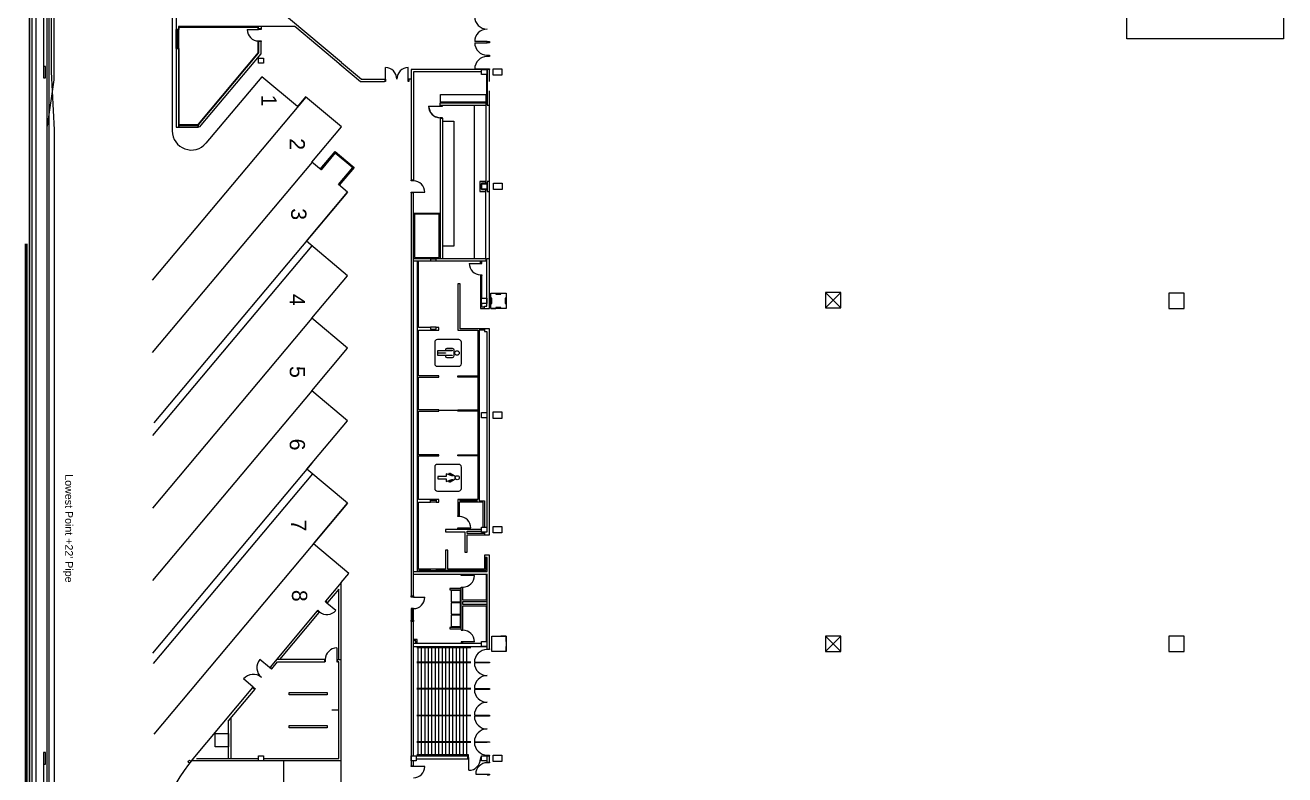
# Model space of a CAD drawing. Header units: inches. Extents: x 938 to 12482, y -17198 to -3672.
# Drawn here: x 938 to 4901, y -8288 to -5929 of the extents above; entities that cross this region are included whole.
import ezdxf

# ---------------------------------------------------------------- set-up
doc = ezdxf.new("R2010")
doc.units = ezdxf.units.IN
doc.header["$MEASUREMENT"] = 0
for name, color, linetype, true_color in [('Building', 7, 'Continuous', 0xffffff), ('Columns', 7, 'Continuous', 0xffffff), ('Symbols', 7, 'Continuous', 0xffffff)]:
    doc.layers.add(name, color=color, linetype=linetype, true_color=true_color)
doc.styles.add('Arial', font='Arial.ttf')

msp = doc.modelspace()

# ---------------------------------------------------------------- linework, layer by layer
at = {"layer": 'Building', "color": 18, "lineweight": 5, "true_color": 0x000000, "transparency": 33554687}
for points in [[(950.8, -4840.3), (950.8, -16338.8)], [(951.3, -4840.3), (951.3, -9316.3), (977.5, -9316.3)], [(959.3, -4840.3), (959.3, -9308.3), (979.7, -9308.3)], [(971, -4840.3), (971, -16338.8)], [(1006.3, -4840.3), (1006.3, -16338.8)], [(1028.3, -4840.3), (1028.3, -6100.3), (1007.3, -6246)], [(1012.3, -4840.3), (1012.3, -16338.8)], [(1029.8, -8954), (1029.8, -6257.5), (1020.8, -6075.8), (1020.8, -4853.6)], [(1400.8, -4840.3), (1400.8, -6261.5)], [(1412.6, -4855), (1412.6, -5942.4)], [(1933.6, -6046.3), (1715.3, -5863.1), (1420.4, -5863.1), (1420.4, -5432.7)], [(4919.8, -5700.3), (4919.8, -5724.3), (4896.8, -5724.3), (4896.8, -5971.9), (4403.8, -5971.9), (4403.8, -5724.3), (4386.8, -5724.3), (4386.8, -5574.6), (3464.6, -5574.6), (3464.6, -5571.4)], [(995.5, -5734.5), (1001.5, -5734.5), (1001.5, -5698.5), (995.5, -5698.5), (995.5, -6094.5), (1001.5, -6094.5), (1001.5, -6058.5), (995.5, -6058.5)], [(1422.8, -5942.5), (1420.4, -5942.4), (1412.4, -5942.4), (1412.4, -6002.4), (1420.4, -6002.4), (1422.6, -6002.5)], [(1416.4, -5942.4), (1416.4, -6002.4)], [(1930.8, -6053.9), (1785.9, -5932.3), (1420.4, -5932.3), (1420.4, -6249.8)], [(1422.6, -5942.5), (1422.6, -5934.3), (1669.9, -5934.3), (1669.9, -5941.1), (1672.4, -5940.3), (1672.4, -5932.3)], [(1636.4, -5942.3), (1672.4, -5942.3)], [(1680, -5932.5), (1680, -5940.3), (1672.4, -5940.3)], [(1680, -5940.3), (1680, -5942.3), (1672.4, -5942.3), (1672.4, -5940.3)], [(1412.4, -5944.4), (1420.4, -5944.4)], [(1680, -6019.1), (1680, -5980.3), (1669.9, -5980.3), (1669.9, -6016.3)], [(1672.4, -5980.3), (1672.4, -5978.3), (1680, -5978.3), (1680, -5980.3)], [(1672.4, -5980.3), (1672.4, -6016.3)], [(2391.1, -5979.9), (2352.1, -5979.9)], [(2391.1, -5981.9), (2391.1, -5979.9), (2398.7, -5979.9), (2398.7, -5981.9)], [(2391.2, -5982), (2398.8, -5982)], [(2398.8, -5982), (2398.8, -5984), (2391.2, -5984), (2391.2, -5982)], [(1420.4, -6000.4), (1412.4, -6000.4)], [(1412.6, -6002.4), (1412.6, -6249.8), (1483, -6249.8), (1483, -6241.8), (1420.4, -6241.8)], [(1422.6, -6241.8), (1422.6, -6002.4)], [(1670.5, -6014.8), (1481.7, -6239.8), (1482.1, -6241.9)], [(1483, -6241.8), (1672.2, -6016.3)], [(1486.3, -6249.8), (1679.9, -6019.1)], [(2352.2, -5984), (2391.2, -5984)], [(2391.2, -6023), (2398.8, -6023), (2398.8, -6027), (2391.2, -6027), (2391.2, -6023)], [(1927.8, -6051.3), (1992.8, -6105.9), (2068.7, -6105.9)], [(1932.7, -6045.5), (1995.5, -6098.2), (2069.1, -6098.2), (2069.1, -6105.8)], [(2071.1, -6098.2), (2071.1, -6062.2)], [(2145.1, -6105.8), (2143.1, -6105.8), (2143.1, -6062.2)], [(1868.6, -6383.6), (1840, -6359.6), (1933.1, -6248.6), (1820.3, -6153.9), (1794.5, -6184.5), (1682.6, -6090.6), (1506.8, -6300.1)], [(2069.1, -6098.2), (2071.1, -6098.2), (2071.1, -6105.8), (2069.1, -6105.8)], [(2151.8, -6098.2), (2145.1, -6098.2), (2145.1, -6105.8)], [(2398.8, -6068.3), (2151.8, -6068.3), (2151.8, -6418.7)], [(2373.8, -6075.9), (2159.4, -6075.9), (2159.4, -6418.7)], [(2352.2, -6066), (2391.2, -6066)], [(2388.9, -6084.3), (2388.9, -6172.7)], [(2391.2, -6068), (2391.2, -6066), (2398.8, -6066), (2398.8, -6068)], [(2398.8, -6105.7), (2398.8, -6068), (2391.2, -6068), (2391.2, -6179.9), (2398.8, -6179.9)], [(2370.8, -6714.4), (2370.8, -6716.3), (2370.8, -6820.7), (2398.8, -6820.7), (2398.8, -6135.2)], [(1338.6, -6730.9), (1821.7, -6155.1)], [(2207.2, -6183.7), (2250.5, -6183.7), (2250.5, -6181.7), (2243.2, -6181.7)], [(2243.2, -6183.7), (2243.2, -6172.7), (2391.2, -6172.7)], [(2244.2, -6171), (2244.2, -6147.1), (2387.6, -6147.1), (2387.6, -6171), (2244.2, -6171)], [(2250.4, -6181.7), (2250.4, -6179.9), (2387.2, -6179.9)], [(2350.8, -6179.9), (2350.8, -6663.1)], [(2386.8, -6179.9), (2386.8, -6419.9)], [(2387.2, -6172.7), (2387.2, -6179.9)], [(2207.2, -6183.7), (2211.9, -6201.5), (2224.9, -6214.7), (2242.7, -6219.7), (2243.2, -6219.7), (2243.2, -6663.8)], [(2243.2, -6221.7), (2250.5, -6221.7), (2250.5, -6219.7), (2243.2, -6219.7)], [(1483, -6245.8), (1420.4, -6245.8)], [(1422.4, -6249.8), (1422.4, -6241.8)], [(1481, -6241.8), (1481, -6249.8)], [(2250.4, -6221.7), (2250.4, -6663.8), (2159.8, -6663.8), (2159.8, -6519.8), (2243.2, -6519.8)], [(2250.7, -6231), (2286.4, -6231), (2286.4, -6623.7), (2250.4, -6623.7)], [(1866.3, -6381.7), (1913, -6326), (1972.8, -6376.2), (1926.1, -6431.8)], [(1868.6, -6383.6), (1913.4, -6330.2), (1968.5, -6376.5), (1923.8, -6429.9), (1968.5, -6376.5), (1913.4, -6330.2), (1868.6, -6383.6)], [(1338.6, -6959.2), (1841.7, -6359.5)], [(2159.4, -6416.7), (2151.8, -6416.7)], [(2159.4, -6416.7), (2159.4, -6418.7), (2151.8, -6418.7), (2151.8, -6416.7)], [(1952.4, -6453.9), (1343, -7180.1)], [(1931.8, -7682.9), (1955.8, -7654.3), (1845.1, -7561.5), (1952.4, -7433.7), (1824.5, -7326.4), (1952.4, -7173.9), (1840, -7079.6), (1952.4, -6945.6), (1840, -6851.3), (1952.4, -6717.3), (1822.7, -6608.5), (1952.4, -6453.9), (1923.8, -6429.9)], [(2151.8, -6456.7), (2151.8, -6454.7), (2195.4, -6454.7)], [(2151.8, -6454.7), (2151.8, -7725.3), (2159.4, -7725.3), (2159.4, -6454.7)], [(2159.4, -6456.7), (2151.8, -6456.7)], [(2387.2, -6426.3), (2387.2, -6420.3), (2367.8, -6420.3), (2367.8, -6452.3), (2387.2, -6452.3), (2387.2, -6446.3)], [(2391.2, -6426.3), (2373.8, -6426.3), (2373.8, -6446.3), (2391.2, -6446.3)], [(2389.8, -6428.3), (2389.8, -6444.3), (2373.8, -6444.3), (2373.8, -6428.3), (2389.8, -6428.3)], [(2386.8, -6663.2), (2386.8, -6452.4)], [(2398.8, -6420.3), (2391.2, -6420.3), (2391.2, -6452.3), (2398.8, -6452.3)], [(2162.7, -6660.1), (2240.6, -6660.1), (2240.6, -6523.2), (2162.7, -6523.2), (2162.7, -6660.1)], [(938, -6616.4), (938, -8776.4)], [(939.3, -6616.4), (939.3, -8776.4)], [(943, -6616.4), (943, -8776.4)], [(1840, -6623), (1338.6, -7220.5)], [(2159.9, -6663.1), (2387.2, -6663.1), (2387.2, -6670.1)], [(2159.9, -6670.3), (2212.8, -6670.3)], [(2171.8, -7648.8), (2171.8, -6670.3)], [(2212.8, -6879.7), (2175.8, -6879.7), (2175.8, -6670.3)], [(2212.8, -6664.7), (2212.8, -6670.7), (2230.8, -6670.7), (2230.8, -6664.7), (2212.8, -6664.7)], [(2230.8, -6670.3), (2390.8, -6670.3)], [(2334.8, -6678.3), (2370.8, -6678.3), (2374.8, -6678.4), (2374.8, -6676.3), (2374.8, -6670.3)], [(2374.8, -6676.3), (2370.8, -6676.3), (2370.8, -6670.3)], [(2382.8, -6820.7), (2382.8, -6812.7), (2390.8, -6812.7), (2390.8, -6663.2)], [(2390.8, -6663.1), (2398.8, -6663.1)], [(2370.8, -6714.3), (2374.8, -6714.4), (2374.8, -6716.3), (2370.8, -6716.3)], [(2374.8, -6788.3), (2374.8, -6716.3)], [(2373.8, -7516.3), (2260.5, -7516.3), (2260.5, -7523.6), (2320.8, -7523.6), (2320.8, -7587.3), (2328, -7587.3), (2328, -7532.7), (2398.8, -7532.7), (2398.8, -6884.7), (2306, -6884.7), (2306, -6742.3), (2298.8, -6742.3), (2298.8, -6888.7), (2361.8, -6888.7), (2361.8, -7421.7), (2298.8, -7421.7), (2298.8, -7473.3), (2304, -7473.3), (2304, -7429.7)], [(2382.8, -6816.7), (2374.8, -6816.7), (2374.8, -6804.2)], [(1840, -6851.2), (1338.6, -7448.7)], [(2230.6, -7429.7), (2238.8, -7429.7), (2238.8, -7421.7), (2175.8, -7421.7), (2175.8, -7284.7), (2238.8, -7284.7), (2238.8, -7280.7), (2175.8, -7280.7), (2175.8, -7143.7), (2238.8, -7143.7), (2238.8, -7139.7), (2175.8, -7139.7), (2175.8, -7036.7), (2238.8, -7036.7), (2238.8, -7032.7), (2175.8, -7032.7), (2175.8, -6888.7), (2238.8, -6888.7), (2238.8, -6879.7), (2230.8, -6879.7)], [(2212.8, -6879.2), (2212.8, -6885.2), (2230.8, -6885.2), (2230.8, -6879.2), (2212.8, -6879.2)], [(2382.8, -6888.7), (2365.8, -6888.7), (2365.8, -7425.7), (2382.8, -7425.7), (2382.8, -7508.3)], [(2382.8, -6884.7), (2382.8, -6892.7), (2390.8, -6892.7), (2390.8, -7524.7), (2382.8, -7524.7), (2382.8, -7532.7)], [(2361.8, -7036.7), (2298.8, -7036.7), (2298.8, -7032.7), (2361.8, -7032.7)], [(1840, -7079.5), (1338.6, -7677)], [(2298.8, -7141.7), (2238.8, -7141.7)], [(2361.8, -7143.7), (2298.8, -7143.7), (2298.8, -7139.7), (2361.8, -7139.7)], [(2361.8, -7284.7), (2298.8, -7284.7), (2298.8, -7280.7), (2361.8, -7280.7)], [(1840, -7307.7), (1338.6, -7905.2)], [(1841.7, -7340.9), (1340.4, -7938.4)], [(1952.4, -7433.7), (1343, -8159.9)], [(2212.9, -7640.7), (2175.8, -7640.7), (2175.8, -7429.7), (2212.7, -7429.7)], [(2212.8, -7430.2), (2212.8, -7424.2), (2230.8, -7424.2), (2230.8, -7430.2), (2212.8, -7430.2)], [(2360.8, -7425.7), (2304.2, -7425.7)], [(2378.8, -7508.3), (2378.8, -7429.7), (2304.2, -7429.7)], [(2304, -7473.3), (2304, -7475.3), (2298.8, -7475.3), (2298.8, -7473.3)], [(2298.8, -7513.3), (2298.8, -7511.3), (2340, -7511.3)], [(2304, -7516.3), (2304, -7513.3), (2298.8, -7513.3), (2298.8, -7516.3)], [(2382.8, -7528.7), (2328, -7528.7), (2328, -7521.3), (2373.7, -7521.3)], [(2159.4, -7648.7), (2391.2, -7648.7), (2391.2, -7604.3), (2382.8, -7604.3)], [(2398.8, -7894.1), (2398.8, -7596.7), (2382.8, -7596.7), (2382.8, -7640.7), (2267.8, -7640.7), (2267.8, -7580.7), (2260.5, -7580.7), (2260.5, -7640.7), (2230.8, -7640.7)], [(2386.8, -7604.3), (2386.8, -7644.7), (2230.8, -7644.7)], [(2212.9, -7644.7), (2175.8, -7644.7)], [(2212.8, -7645.7), (2212.8, -7639.7), (2230.8, -7639.7), (2230.8, -7645.7), (2212.8, -7645.7)], [(1814.4, -9314), (1955.8, -9145.5), (1839.1, -9047.5), (1955.8, -8908.4), (1798.9, -8776.8), (1707, -8699.7), (1931.8, -8556.2), (1931.8, -7682.9), (1882.8, -7741.4)], [(2159.8, -7656.3), (2391.2, -7656.3)], [(2315, -7656.3), (2315, -7659.3), (2309.8, -7659.3), (2309.8, -7656.3)], [(2315, -7659.3), (2315, -7661.3), (2309.8, -7661.3), (2309.8, -7659.3)], [(2351, -7661.3), (2315, -7661.3)], [(2388.2, -7656.3), (2388.2, -7738.1)], [(2391.2, -7892.4), (2391.2, -7655.9)], [(1924.2, -7925.1), (1924.2, -7703.9), (1888.6, -7746.3), (1882.8, -7741.4)], [(2159.4, -7725.3), (2159.4, -7729.3), (2151.8, -7729.3), (2151.8, -7725.3)], [(2309.8, -7702.3), (2273.8, -7702.3), (2273.8, -7706.3), (2309.8, -7706.3)], [(2277.8, -7708.3), (2277.8, -7744.3), (2307.8, -7744.3), (2307.8, -7708.3), (2277.8, -7708.3)], [(2309.8, -7699.3), (2309.8, -7697.3), (2315, -7697.3), (2315, -7699.3)], [(2309.8, -7831.3), (2309.8, -7699.1)], [(2391.2, -7738.3), (2315, -7738.3), (2315, -7699.4)], [(1888.6, -7746.3), (1887.3, -7747.8), (1881.5, -7742.9), (1882.8, -7741.4)], [(1914.9, -7771), (1887.3, -7747.8)], [(2159.4, -7801.3), (2159.4, -7765.3), (2151.8, -7765.3), (2151.8, -7801.3)], [(2159.4, -7729.3), (2195.4, -7729.3)], [(2277.8, -7747.1), (2277.8, -7783.1), (2307.8, -7783.1), (2307.8, -7747.1), (2277.8, -7747.1)], [(2391.2, -7751.7), (2315, -7751.7), (2315, -7742.9), (2391.2, -7742.9)], [(2315, -7831.4), (2315, -7756.3), (2391.2, -7756.3)], [(2388.2, -7756.6), (2388.2, -7868.5)], [(1857, -7772), (1708.2, -7949.4), (1714, -7954.3), (1732.2, -7932.7), (1880.2, -7932.7), (1880.2, -7925.1), (1728.8, -7925.1)], [(1738.6, -7925.1), (1862.9, -7776.9), (1857, -7772)], [(1857, -7772), (1858.3, -7770.5), (1864.2, -7775.4), (1862.9, -7776.9)], [(2151.8, -7767.3), (2159.4, -7767.3)], [(2151.8, -7805.3), (2151.8, -7801.3), (2159.4, -7801.3), (2159.4, -7805.3)], [(2159.4, -8228.3), (2159.4, -7805.3), (2151.8, -7805.3), (2151.8, -8259.8), (2159.4, -8259.8), (2159.4, -8244.1)], [(2155.5, -7767.5), (2155.5, -7801.2)], [(2277.8, -7785.8), (2277.8, -7821.8), (2307.8, -7821.8), (2307.8, -7785.8), (2277.8, -7785.8)], [(2309.8, -7824.3), (2273.8, -7824.3), (2273.8, -7828.3), (2309.8, -7828.3)], [(2309.8, -7831.3), (2309.8, -7833.3), (2315, -7833.3), (2315, -7831.3)], [(2171.4, -7874.3), (2171.4, -7862.3), (2159.4, -7862.3)], [(2167.4, -7874.3), (2167.4, -7866.3), (2159.4, -7866.3)], [(2159.4, -7874.3), (2373.8, -7874.3)], [(2159.4, -7884.3), (2391.2, -7884.3)], [(2173.8, -8228.3), (2173.8, -7884.3)], [(2184.8, -8228.3), (2184.8, -7884.3)], [(2195.8, -8228.3), (2195.8, -7884.3)], [(2206.8, -8228.3), (2206.8, -7884.3)], [(2217.8, -8228.3), (2217.8, -7884.3)], [(2228.8, -8228.3), (2228.8, -7884.3)], [(2239.8, -8228.3), (2239.8, -7884.3)], [(2250.8, -8228.3), (2250.8, -7884.3)], [(2261.8, -8228.3), (2261.8, -7884.3)], [(2272.8, -8228.3), (2272.8, -7884.3)], [(2283.8, -8228.3), (2283.8, -7884.3)], [(2294.8, -8228.3), (2294.8, -7884.3)], [(2305.8, -8228.3), (2305.8, -7884.3)], [(2351, -7869.3), (2309.8, -7869.3), (2309.8, -7871.3)], [(2315, -7874.3), (2315, -7871.3), (2309.8, -7871.3), (2309.8, -7874.3)], [(2316.8, -8228.3), (2316.8, -7884.3)], [(2327.8, -8228.3), (2327.8, -7884.3)], [(1706.9, -7950.9), (1676.3, -7925.2)], [(1687.7, -8236.7), (1924.2, -8236.7), (1924.2, -7932.7), (1920.2, -7932.7), (1920.2, -7925.1), (1931.4, -7925.1)], [(1880.2, -7925.1), (1882.2, -7925.1), (1882.2, -7932.7), (1880.2, -7932.7)], [(1918.2, -7889.1), (1918.2, -7932.7), (1920.2, -7932.7)], [(2339.8, -7886.3), (2169.9, -7886.3)], [(2339.8, -7888.3), (2170.1, -7888.3)], [(2398.8, -7892.1), (2398.8, -7894.1), (2391.2, -7894.1), (2391.2, -7892.1)], [(2391.2, -7892.4), (2398.8, -7892.4)], [(1714, -7954.3), (1712.8, -7955.8), (1706.9, -7950.9), (1708.2, -7949.4)], [(2339.8, -7936.2), (2169.9, -7936.2)], [(2339.8, -7934.2), (2170.2, -7934.2)], [(2351.2, -7934.1), (2391.2, -7934.1)], [(2391.2, -7936.1), (2351.2, -7936.1)], [(2391.2, -7934.1), (2398.8, -7934.1)], [(2398.8, -7934.1), (2398.8, -7936.1), (2391.2, -7936.1), (2391.2, -7934.1)], [(1655.5, -8012.2), (1624.9, -7986.5)], [(1931.8, -8244.3), (1460.7, -8244.3), (1654.2, -8013.8), (1660.1, -8018.7), (1576.4, -8118.4)], [(1654.2, -8013.8), (1655.5, -8012.2), (1661.3, -8017.1), (1660.1, -8018.7)], [(1888.2, -8036.7), (1768.2, -8036.7), (1768.2, -8029.1), (1888.2, -8029.1), (1888.2, -8036.7)], [(2339.8, -8017), (2169.7, -8017)], [(2339.8, -8019), (2169.9, -8019)], [(2351.2, -8016.1), (2398.8, -8016.1), (2398.8, -8020.1), (2391.2, -8020.1), (2391.2, -8016.1)], [(2391.2, -8020.1), (2351.2, -8020.1)], [(1578.1, -8236.7), (1578.1, -8116.4)], [(1585.7, -8236.7), (1585.7, -8107.3)], [(1924.2, -8084.7), (1902.4, -8084.7)], [(2339.8, -8101.1), (2169.9, -8101.1)], [(2339.8, -8103.1), (2169.9, -8103.1)], [(2351.2, -8100.1), (2398.8, -8100.1), (2398.8, -8104.1), (2391.2, -8104.1), (2391.2, -8100.1)], [(2391.2, -8104.1), (2351.2, -8104.1)], [(1888.2, -8140.3), (1768.2, -8140.3), (1768.2, -8132.7), (1888.2, -8132.7), (1888.2, -8140.3)], [(2339.8, -8186.1), (2169.7, -8186.1)], [(2339.8, -8184.1), (2169.9, -8184.1)], [(2351.2, -8184.1), (2398.8, -8184.1), (2398.8, -8186.1)], [(2351.2, -8186), (2391.2, -8186)], [(2398.8, -8186), (2391.2, -8186)], [(995.5, -8254.5), (1001.5, -8254.5), (1001.5, -8218.5), (995.5, -8218.5), (995.5, -8614.5), (1001.5, -8614.5), (1001.5, -8578.5), (995.5, -8578.5)], [(1477.1, -8236.7), (1671.8, -8236.7)], [(2152.4, -8228.2), (2331.9, -8228.1)], [(2167.7, -8238.2), (2331.9, -8238.1)], [(2170, -8224.3), (2331.9, -8224.3), (2331.9, -8238.1), (2333.9, -8238.1)], [(2170.2, -8226.3), (2329.9, -8226.3), (2329.9, -8238.1)], [(2333.9, -8274.1), (2333.9, -8234.3), (2331.9, -8234.3)], [(2373.8, -8234.3), (2369.9, -8234.3), (2369.9, -8238.1), (2373.8, -8238.1)], [(2391.2, -8248.3), (2391.2, -8228.1), (2391.2, -8226), (2398.8, -8226), (2398.8, -8228)], [(2391.2, -8228.1), (2398.8, -8228.1)], [(2398.8, -8250.3), (2398.8, -8226)], [(1751.8, -8670.8), (1751.8, -8244.3)], [(2195.4, -8261.8), (2151.8, -8261.8), (2151.8, -8259.8)], [(2391.2, -8248.3), (2398.8, -8248.3)], [(2398.8, -8248.3), (2398.8, -8250.3), (2391.2, -8250.3), (2391.2, -8248.3)], [(2355.3, -8286.4), (2391.3, -8286.4)], [(2391.2, -8288.3), (2391.2, -8286.3), (2398.8, -8286.3), (2398.8, -8288.3)], [(2391.2, -8288.3), (2398.8, -8288.3)]]:
    msp.add_lwpolyline(points, dxfattribs=at).dxf.unprotected_set("ltscale", 0)
for centre, radius, start, end in [((2391.1, -5901.9), 39, -179.9997, -90), ((1672.4, -5942.3), 36, 180, -90), ((2391.1, -5979.9), 39, 90, 179.9997), ((2391.2, -5984), 39, 180, -90), ((2071.1, -6098.2), 36, 0.0001, 89.9998), ((2071.1, -6098.2), 36, 0.0001, 89.9998), ((2143.1, -6098.2), 36, 90.0003, 179.9999), ((2391.2, -6066), 39, 90, -180), ((2391.2, -6066), 39, 90, -180), ((2243.2, -6183.7), 36, 180, -90), ((1460.8, -6261.5), 60, 180, -40), ((2159.4, -6454.7), 36, 0, 90), ((2159.4, -6454.7), 36, 0, 90), ((2370.8, -6678.3), 36, 180, -90), ((2304, -7511.3), 36, 0, 90), ((2304, -7511.3), 36, 0, 90), ((2315, -7661.3), 36, -90, 0), ((2159.4, -7729.3), 36, -89.9999, -0.0002), ((1887.3, -7747.8), 36, -130, -40), ((1887.3, -7747.8), 36, -130, -40), ((2315, -7869.3), 36, 0, 90), ((1706.9, -7950.9), 40, 139.9997, -130.0006), ((1918.2, -7925.1), 36, 90, 180), ((1918.2, -7925.1), 36, 90, 180), ((2391.2, -7934.1), 40, 90, -180), ((2391.2, -7936.1), 40, -179.9997, -90), ((1655.5, -8012.2), 40, 49.9995, 139.9992), ((1655.5, -8012.2), 40, 49.9995, 139.9992), ((2391.2, -8016.1), 40, 90, 179.9997), ((2391.2, -8016.1), 40, 90, 179.9997), ((2391.2, -8020.1), 40, -179.9997, -90), ((2391.2, -8020.1), 40, -179.9997, -90), ((2391.2, -8100.1), 40, 90, 179.9997), ((2391.2, -8100.1), 40, 90, 179.9997), ((2391.2, -8104.1), 40, -179.9997, -90), ((2391.2, -8104.1), 40, -179.9997, -90), ((2391.2, -8184.1), 40, 90, 179.9997), ((2391.2, -8184.1), 40, 90, 179.9997), ((2391.2, -8186), 40, 180, -90), ((1892.4, -8592.9), 554.7, 140, 180), ((2333.9, -8238.1), 36, -90, 0), ((2159.4, -8261.8), 36, -90, 0), ((2391.3, -8286.4), 36, 90, -180)]:
    msp.add_arc(centre, radius, start, end, dxfattribs=at).dxf.unprotected_set("ltscale", 0)
at = {"layer": 'Columns', "color": 6, "lineweight": 5, "transparency": 33554687}
for points in [[(1687.8, -6032.3), (1687.8, -6048.3), (1671.8, -6048.3), (1671.8, -6032.3), (1687.8, -6032.3)], [(2389.8, -6068.3), (2389.8, -6084.3), (2373.8, -6084.3), (2373.8, -6068.3), (2389.8, -6068.3)], [(2410.5, -6066.2), (2438, -6066.2), (2438, -6086.2), (2410.5, -6086.2), (2410.5, -6066.2)], [(2411.2, -6426.1), (2438.7, -6426.1), (2438.7, -6446.1), (2411.2, -6446.1), (2411.2, -6426.1)], [(2402.8, -6772.3), (2418.8, -6772.3)], [(2450.8, -6772.3), (2450.8, -6820.3), (2402.8, -6820.3), (2402.8, -6772.3), (2450.8, -6772.3)], [(2418.8, -6772.3), (2418.8, -6775.3), (2434.8, -6775.3), (2434.8, -6772.3), (2450.8, -6772.3)], [(2450.8, -6772.3), (2450.8, -6788.3)], [(3456.1, -6770.1), (3456.1, -6818.1), (3504.1, -6818.1), (3504.1, -6770.1), (3456.1, -6770.1)], [(3456.1, -6770.1), (3504.1, -6818.1)], [(3456.1, -6818.1), (3504.1, -6770.1)], [(4536.1, -6772.1), (4536.1, -6820.1), (4584.1, -6820.1), (4584.1, -6772.1), (4536.1, -6772.1)], [(2389.8, -6788.3), (2389.8, -6804.3), (2373.8, -6804.3), (2373.8, -6788.3), (2389.8, -6788.3)], [(2402.8, -6804.3), (2405.8, -6804.3), (2405.8, -6788.3), (2402.8, -6788.3)], [(2450.8, -6788.3), (2447.8, -6788.3), (2447.8, -6804.3), (2450.8, -6804.3)], [(2450.8, -6804.3), (2450.8, -6820.3)], [(2402.8, -6820.3), (2418.8, -6820.3)], [(2450.8, -6820.3), (2434.8, -6820.3), (2434.8, -6817.3), (2418.8, -6817.3), (2418.8, -6820.3)], [(2389.8, -7148.3), (2389.8, -7164.3), (2373.8, -7164.3), (2373.8, -7148.3), (2389.8, -7148.3)], [(2410.5, -7146.2), (2438, -7146.2), (2438, -7166.2), (2410.5, -7166.2), (2410.5, -7146.2)], [(2389.8, -7508.3), (2389.8, -7524.3), (2373.8, -7524.3), (2373.8, -7508.3), (2389.8, -7508.3)], [(2410.5, -7506.2), (2438, -7506.2), (2438, -7526.2), (2410.5, -7526.2), (2410.5, -7506.2)], [(2389.8, -7868.3), (2389.8, -7884.3), (2373.8, -7884.3), (2373.8, -7868.3), (2389.8, -7868.3)], [(2450.8, -7852.3), (2450.8, -7900.3), (2405.8, -7900.3), (2405.8, -7852.3), (2450.8, -7852.3)], [(2450.8, -7868.3), (2450.8, -7852.3), (2434.8, -7852.3)], [(2450.8, -7900.3), (2450.8, -7884.3)], [(3456.1, -7852.1), (3456.1, -7900.1), (3504.1, -7900.1), (3504.1, -7852.1), (3456.1, -7852.1)], [(3456.1, -7852.1), (3504.1, -7900.1)], [(3456.1, -7900.1), (3504.1, -7852.1)], [(4536.1, -7852.1), (4536.1, -7900.1), (4584.1, -7900.1), (4584.1, -7852.1), (4536.1, -7852.1)], [(1535.3, -8200.3), (1535.3, -8158.3), (1577.3, -8158.3), (1577.3, -8200.3), (1535.3, -8200.3)], [(1687.8, -8228.3), (1687.8, -8244.3), (1671.8, -8244.3), (1671.8, -8228.3), (1687.8, -8228.3)], [(2167.8, -8228.3), (2167.8, -8244.3), (2151.8, -8244.3), (2151.8, -8228.3), (2167.8, -8228.3)], [(2389.8, -8228.3), (2389.8, -8244.3), (2373.8, -8244.3), (2373.8, -8228.3), (2389.8, -8228.3)], [(2410.5, -8226.2), (2438, -8226.2), (2438, -8246.2), (2410.5, -8246.2), (2410.5, -8226.2)]]:
    msp.add_lwpolyline(points, dxfattribs=at).dxf.unprotected_set("ltscale", 0)
msp.add_circle((1454.8, -8246.7), 4, dxfattribs=at).dxf.unprotected_set("ltscale", 0)
msp.add_circle((1454.8, -8246.7), 4, dxfattribs=at).dxf.unprotected_set("ltscale", 0)
at = {"layer": 'Symbols', "color": 4, "lineweight": 5, "transparency": 33554687}
for points in [[(2226.3, -6926.8), (2226.3, -6994)], [(2301.9, -6918.4), (2234.7, -6918.4)], [(2310.3, -6994), (2310.3, -6926.8)], [(2280.9, -6953.4), (2234.7, -6953.4)], [(2234.7, -6953.4), (2234.7, -6959.7)], [(2234.7, -6959.7), (2260.6, -6959.7)], [(2260.6, -6961.1), (2234.7, -6961.1)], [(2234.7, -6961.1), (2234.7, -6967.4)], [(2234.7, -6967.4), (2280.9, -6967.4)], [(2260.6, -6949.9), (2260.6, -6952)], [(2260.6, -6952), (2280.9, -6952)], [(2260.6, -6959.7), (2260.6, -6961.1)], [(2280.9, -6968.8), (2260.6, -6968.8)], [(2260.6, -6968.8), (2260.6, -6970.9)], [(2282.3, -6946.4), (2264.1, -6946.4)], [(2264.1, -6974.4), (2282.3, -6974.4)], [(2280.9, -6952), (2280.9, -6953.4)], [(2280.9, -6967.4), (2280.9, -6968.8)], [(2287.9, -6968.8), (2287.9, -6952)], [(2234.7, -7002.4), (2301.9, -7002.4)], [(2226.4, -7319.4), (2226.4, -7386.6)], [(2302, -7311), (2234.8, -7311)], [(2310.4, -7386.6), (2310.4, -7319.4)], [(2269.5, -7339.1), (2284, -7347.5), (2280.6, -7347.5), (2262.3, -7340.9), (2262.3, -7349.6), (2236.4, -7349.6), (2236.4, -7356.6), (2262.3, -7356.6), (2262.3, -7365.4), (2280.6, -7358.7), (2284, -7358.7), (2269.5, -7367.1)], [(2273.3, -7338.1), (2289.6, -7347.5), (2289.6, -7358.7), (2273.3, -7368.2)], [(2234.8, -7395), (2302, -7395)]]:
    msp.add_lwpolyline(points, dxfattribs=at).dxf.unprotected_set("ltscale", 0)
for centre, radius in [((2296.3, -6960.4), 7), ((2297.3, -7353.1), 6.3)]:
    msp.add_circle(centre, radius, dxfattribs=at).dxf.unprotected_set("ltscale", 0)
for centre, radius, start, end in [((2234.7, -6926.8), 8.4, 90, 180), ((2301.9, -6926.8), 8.4, 0, 90), ((2264.1, -6949.9), 3.5, 90, 180), ((2264.1, -6970.9), 3.5, 180, -90), ((2282.3, -6952), 5.6, 0, 90), ((2282.3, -6968.8), 5.6, -90, 0), ((2234.7, -6994), 8.4, 180, -90), ((2301.9, -6994), 8.4, -90, 0), ((2234.8, -7319.4), 8.4, 90, 180), ((2302, -7319.4), 8.4, 0, 90), ((2234.8, -7386.6), 8.4, 180, -90), ((2302, -7386.6), 8.4, -90, 0)]:
    msp.add_arc(centre, radius, start, end, dxfattribs=at).dxf.unprotected_set("ltscale", 0)

# ---------------------------------------------------------------- texts
at = {"layer": 'Building', "color": 18, "true_color": 0x000000, "style": 'Arial'}
for s, height, p in [('1', 48, (1680.8, -6147)), ('2', 48, (1769.8, -6284.5)), ('3', 48, (1774.7, -6504.8)), ('4', 48, (1769.9, -6774.5)), ('5', 48, (1770.3, -7001.5)), ('6', 48, (1770.2, -7230.1)), ("Lowest Point +22' Pipe", 24, (1063.9, -7342.3)), ('7', 48, (1774.3, -7484.4)), ('8', 48, (1777.3, -7706.1))]:
    msp.add_text(s, height=height, rotation=270, dxfattribs=at).set_placement(p)

doc.saveas('drawing.dxf')
